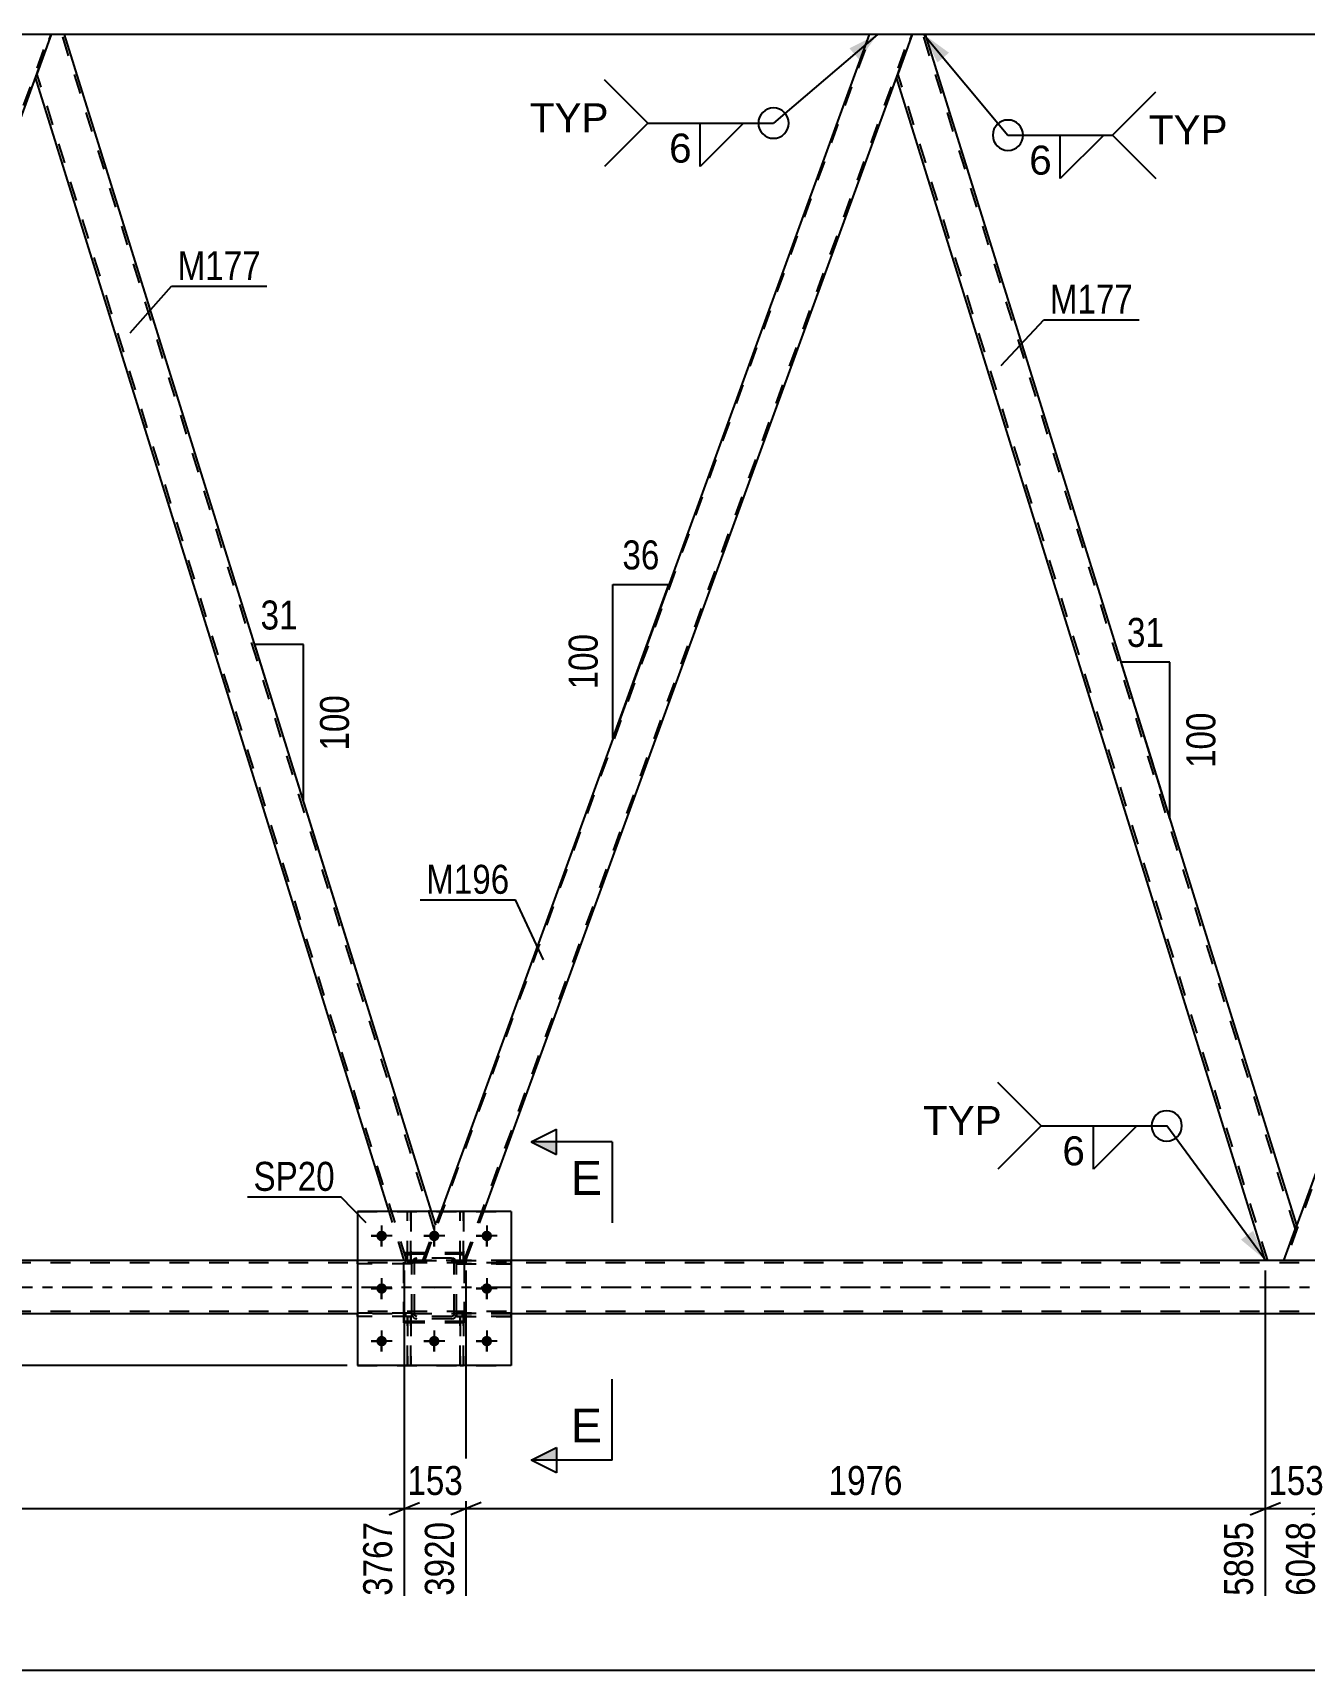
# Model space of a CAD drawing. Header units: millimetres. Extents: x 0 to 841, y 0 to 594.
# Drawn here: x 131 to 256.7, y 292.4 to 454.3 of the extents above; entities that cross this region are included whole.
import ezdxf

# ---------------------------------------------------------------- set-up
doc = ezdxf.new("R2010")
doc.units = ezdxf.units.MM
doc.linetypes.add('DXK_LINE_DOT2', pattern=[3.9198, 1.9599, -1.9599])
doc.linetypes.add('DXK_LINE_DOT3', pattern=[5.9187, 2.979, -0.9799, 0.9799, -0.9799])
doc.styles.add('Arial', font='ARIAL.TTF', dxfattribs={"height": 0.2})
doc.styles.add('Arial Narrow', font='ARIALN.TTF', dxfattribs={"height": 0.2})

# ---------------------------------------------------------------- blocks, each defined once
blk = doc.blocks.new('Part-814553119-3948 - 3729')
at = {"color": 7, "linetype": 'DXK_LINE_DOT2'}
for p, q in [((168.48, 327.7), (163.08, 327.7)), ((163.08, 327.38), (163.08, 327.7)), ((168.48, 327.38), (163.08, 327.38)), ((167.88, 327.38), (167.88, 327.7)), ((168.48, 327.7), (168.48, 327.38))]:
    blk.add_line(p, q, dxfattribs=at)
blk = doc.blocks.new('Part-814553119-4118 - 3729')
at = {"color": 2, "linetype": 'Continuous'}
for p, q in [((163.08, 332.92), (62.88, 332.92)), ((333.35, 332.92), (178.28, 332.92)), ((163.08, 327.64), (62.88, 327.64)), ((333.35, 327.64), (178.28, 327.64))]:
    blk.add_line(p, q, dxfattribs=at)
at = {"color": 7, "linetype": 'DXK_LINE_DOT2'}
for p, q in [((738.35, 332.68), (62.88, 332.68)), ((178.28, 332.92), (163.08, 332.92)), ((738.35, 327.88), (62.88, 327.88)), ((178.28, 327.64), (163.08, 327.64))]:
    blk.add_line(p, q, dxfattribs=at)
at = {"color": 7, "linetype": 'DXK_LINE_DOT3'}
blk.add_line((62.88, 330.28), (738.35, 330.28), dxfattribs=at)
blk = doc.blocks.new('Part-814553119-3914 - 3729')
at = {"color": 7, "linetype": 'DXK_LINE_DOT2'}
for p, q in [((172.88, 327.38), (172.88, 327.7)), ((172.88, 327.7), (178.28, 327.7)), ((178.28, 327.38), (172.88, 327.38)), ((173.48, 327.38), (173.48, 327.7)), ((178.28, 327.7), (178.28, 327.38))]:
    blk.add_line(p, q, dxfattribs=at)
blk = doc.blocks.new('Part-814553119-3931 - 3729')
at = {"color": 7, "linetype": 'DXK_LINE_DOT2'}
for p, q in [((168.48, 332.66), (168.52, 332.85)), ((168.52, 332.85), (168.48, 332.66)), ((168.48, 327.62), (168.48, 332.66)), ((168.72, 332.66), (168.74, 332.75)), ((168.72, 327.62), (168.72, 332.66)), ((168.74, 332.75), (168.79, 332.83)), ((168.78, 333.11), (168.96, 333.14)), ((168.96, 333.14), (168.78, 333.11)), ((168.79, 332.83), (168.87, 332.88)), ((168.87, 332.88), (168.96, 332.9)), ((172.4, 333.14), (168.96, 333.14)), ((168.96, 332.9), (172.4, 332.9)), ((172.4, 333.14), (172.59, 333.11)), ((172.59, 333.11), (172.4, 333.14)), ((172.4, 332.9), (172.49, 332.88)), ((172.49, 332.88), (172.57, 332.83)), ((172.57, 332.83), (172.62, 332.75)), ((172.62, 332.75), (172.64, 332.66)), ((172.64, 327.62), (172.64, 332.66)), ((172.85, 332.85), (172.88, 332.66)), ((172.88, 332.66), (172.85, 332.85)), ((172.88, 327.62), (172.88, 332.66)), ((168.52, 327.44), (168.48, 327.62)), ((168.48, 327.62), (168.52, 327.44)), ((168.74, 327.53), (168.72, 327.62)), ((168.79, 327.45), (168.74, 327.53)), ((168.96, 327.14), (168.78, 327.18)), ((168.78, 327.18), (168.96, 327.14)), ((168.87, 327.4), (168.79, 327.45)), ((168.96, 327.38), (168.87, 327.4)), ((172.4, 327.38), (168.96, 327.38)), ((172.4, 327.14), (168.96, 327.14)), ((172.49, 327.4), (172.4, 327.38)), ((172.59, 327.18), (172.4, 327.14)), ((172.4, 327.14), (172.59, 327.18)), ((172.57, 327.45), (172.49, 327.4)), ((172.62, 327.53), (172.57, 327.45)), ((172.64, 327.62), (172.62, 327.53)), ((172.88, 327.62), (172.85, 327.44)), ((172.85, 327.44), (172.88, 327.62))]:
    blk.add_line(p, q, dxfattribs=at)
at = {"color": 7, "linetype": 'DXK_LINE_DOT3'}
blk.add_line((170.68, 330.14), (170.68, 330.14), dxfattribs=at)
at = {"color": 7, "linetype": 'DXK_LINE_DOT2'}
for centre, start, end in [((168.96, 332.66), 112.5, 157.5), ((168.96, 332.66), 112.5, 157.5), ((172.4, 332.66), 22.5, 67.5), ((172.4, 332.66), 22.5, 67.5), ((168.96, 327.62), 202.5, 247.5), ((168.96, 327.62), 202.5, 247.5), ((172.4, 327.62), 292.5, 337.5), ((172.4, 327.62), 292.5, 337.5)]:
    blk.add_arc(centre, 0.48, start, end, dxfattribs=at)
blk = doc.blocks.new('Part-814553119-3932 - 3729')
at = {"color": 7, "linetype": 'DXK_LINE_DOT2'}
for p, q in [((173.68, 333.54), (167.68, 333.54)), ((167.68, 326.74), (167.68, 333.54)), ((173.68, 326.74), (173.68, 333.54)), ((173.68, 326.74), (167.68, 326.74))]:
    blk.add_line(p, q, dxfattribs=at)
blk = doc.blocks.new('Part-814553119-3933 - 3729')
at = {"color": 7, "linetype": 'DXK_LINE_DOT2'}
for p, q in [((172.88, 332.58), (172.88, 332.9)), ((172.88, 332.9), (178.28, 332.9)), ((178.28, 332.58), (172.88, 332.58)), ((173.48, 332.58), (173.48, 332.9)), ((178.28, 332.9), (178.28, 332.58))]:
    blk.add_line(p, q, dxfattribs=at)
blk = doc.blocks.new('Part-814553119-3947 - 3729')
at = {"color": 7, "linetype": 'DXK_LINE_DOT2'}
for p, q in [((168.48, 332.9), (163.08, 332.9)), ((163.08, 332.58), (163.08, 332.9)), ((168.48, 332.58), (163.08, 332.58)), ((167.88, 332.58), (167.88, 332.9)), ((168.48, 332.9), (168.48, 332.58))]:
    blk.add_line(p, q, dxfattribs=at)
blk = doc.blocks.new('Bolt-814553119-3953 - 3729')
at = {"linetype": 'Continuous'}
for points in [[(166, 335.34, -1), (164.96, 335.34, -1)], [(171.2, 335.34, -1), (170.16, 335.34, -1)], [(176.4, 335.34, -1), (175.36, 335.34, -1)], [(166, 330.14, -1), (164.96, 330.14, -1)], [(176.4, 330.14, -1), (175.36, 330.14, -1)], [(166, 324.94, -1), (164.96, 324.94, -1)], [(171.2, 324.94, -1), (170.16, 324.94, -1)], [(176.4, 324.94, -1), (175.36, 324.94, -1)]]:
    blk.add_hatch(color=1, dxfattribs=at).paths.add_polyline_path(points)
at = {"color": 1, "linetype": 'Continuous'}
for p, q in [((166.52, 335.34), (164.44, 335.34)), ((165.48, 336.38), (165.48, 334.3)), ((171.72, 335.34), (169.64, 335.34)), ((170.68, 336.38), (170.68, 334.3)), ((176.92, 335.34), (174.84, 335.34)), ((175.88, 336.38), (175.88, 334.3)), ((165.48, 331.18), (165.48, 329.1)), ((175.88, 331.18), (175.88, 329.1)), ((166.52, 330.14), (164.44, 330.14)), ((176.92, 330.14), (174.84, 330.14)), ((165.48, 325.98), (165.48, 323.9)), ((170.68, 325.98), (170.68, 323.9)), ((175.88, 325.98), (175.88, 323.9)), ((166.52, 324.94), (164.44, 324.94)), ((171.72, 324.94), (169.64, 324.94)), ((176.92, 324.94), (174.84, 324.94))]:
    blk.add_line(p, q, dxfattribs=at)
blk = doc.blocks.new('Bolt-814553119-3954 - 3729')
at = {"color": 1, "linetype": 'Continuous'}
for p, q in [((164.44, 335.34), (165.13, 335.34)), ((165.48, 336.38), (165.48, 335.69)), ((166.52, 335.34), (165.83, 335.34)), ((169.64, 335.34), (170.33, 335.34)), ((170.68, 336.38), (170.68, 335.69)), ((171.72, 335.34), (171.03, 335.34)), ((174.84, 335.34), (175.53, 335.34)), ((175.88, 336.38), (175.88, 335.69)), ((176.92, 335.34), (176.23, 335.34)), ((165.48, 334.3), (165.48, 335)), ((170.68, 334.3), (170.68, 335)), ((175.88, 334.3), (175.88, 335)), ((165.48, 331.18), (165.48, 330.49)), ((175.88, 331.18), (175.88, 330.49)), ((164.44, 330.14), (165.13, 330.14)), ((165.48, 329.1), (165.48, 329.8)), ((166.52, 330.14), (165.83, 330.14)), ((174.84, 330.14), (175.53, 330.14)), ((175.88, 329.1), (175.88, 329.8)), ((176.92, 330.14), (176.23, 330.14)), ((165.48, 325.98), (165.48, 325.29)), ((170.68, 325.98), (170.68, 325.29)), ((175.88, 325.98), (175.88, 325.29)), ((164.44, 324.94), (165.13, 324.94)), ((165.48, 323.9), (165.48, 324.6)), ((166.52, 324.94), (165.83, 324.94)), ((169.64, 324.94), (170.33, 324.94)), ((170.68, 323.9), (170.68, 324.6)), ((171.72, 324.94), (171.03, 324.94)), ((174.84, 324.94), (175.53, 324.94)), ((175.88, 323.9), (175.88, 324.6)), ((176.92, 324.94), (176.23, 324.94))]:
    blk.add_line(p, q, dxfattribs=at)
blk = doc.blocks.new('Part-814553119-3999 - 3729')
at = {"color": 2, "linetype": 'Continuous'}
for p, q in [((173.24, 337.74), (173.24, 337.74)), ((173.56, 337.74), (173.24, 337.74)), ((173.56, 337.74), (173.56, 337.74))]:
    blk.add_line(p, q, dxfattribs=at)
at = {"color": 7, "linetype": 'DXK_LINE_DOT2'}
for p, q in [((173.24, 332.9), (173.24, 337.74)), ((173.56, 332.9), (173.56, 337.74)), ((173.24, 333.5), (173.56, 333.5)), ((173.56, 332.9), (173.24, 332.9))]:
    blk.add_line(p, q, dxfattribs=at)
blk = doc.blocks.new('Part-814553119-4005 - 3729')
at = {"color": 7, "linetype": 'DXK_LINE_DOT2'}
for p, q in [((173.24, 332.9), (173.24, 337.74)), ((173.24, 337.74), (173.56, 337.74)), ((173.56, 337.74), (173.56, 332.9)), ((173.24, 333.5), (173.56, 333.5)), ((173.56, 332.9), (173.24, 332.9))]:
    blk.add_line(p, q, dxfattribs=at)
blk = doc.blocks.new('Part-814553119-4008 - 3729')
at = {"color": 7, "linetype": 'DXK_LINE_DOT2'}
for p, q in [((168.04, 322.54), (168.04, 327.38)), ((168.04, 327.38), (168.36, 327.38)), ((168.36, 327.38), (168.36, 322.54)), ((168.04, 326.78), (168.36, 326.78)), ((168.36, 322.54), (168.04, 322.54))]:
    blk.add_line(p, q, dxfattribs=at)
blk = doc.blocks.new('Part-814553119-4011 - 3729')
at = {"color": 7, "linetype": 'DXK_LINE_DOT2'}
for p, q in [((173.24, 322.54), (173.24, 327.38)), ((173.24, 327.38), (173.56, 327.38)), ((173.56, 327.38), (173.56, 322.54)), ((173.24, 326.78), (173.56, 326.78)), ((173.56, 322.54), (173.24, 322.54))]:
    blk.add_line(p, q, dxfattribs=at)
blk = doc.blocks.new('Part-814553119-4014 - 3729')
at = {"color": 7, "linetype": 'DXK_LINE_DOT2'}
for p, q in [((178.28, 327.7), (172.88, 327.7)), ((172.88, 327.7), (172.88, 327.38)), ((172.88, 327.38), (178.28, 327.38)), ((173.48, 327.38), (173.48, 327.7)), ((178.28, 327.38), (178.28, 327.7))]:
    blk.add_line(p, q, dxfattribs=at)
blk = doc.blocks.new('Part-814553119-4025 - 3729')
at = {"color": 7, "linetype": 'DXK_LINE_DOT2'}
for p, q in [((178.28, 332.9), (172.88, 332.9)), ((172.88, 332.9), (172.88, 332.58)), ((172.88, 332.58), (178.28, 332.58)), ((173.48, 332.58), (173.48, 332.9)), ((178.28, 332.58), (178.28, 332.9))]:
    blk.add_line(p, q, dxfattribs=at)
blk = doc.blocks.new('Part-814553119-4033 - 3729')
at = {"color": 2, "linetype": 'Continuous'}
for p, q in [((217.94, 454.14), (216.42, 449.94)), ((219.26, 454.14), (217.94, 454.14)), ((255.96, 336.39), (219.26, 454.14)), ((252.85, 332.92), (216.4, 449.89)), ((216.42, 449.94), (216.41, 449.94)), ((254.7, 332.92), (255.94, 336.34))]:
    blk.add_line(p, q, dxfattribs=at)
at = {"color": 7, "linetype": 'DXK_LINE_DOT2'}
for p, q in [((255.83, 336.02), (219.01, 454.14)), ((253.11, 332.92), (216.53, 450.26)), ((216.42, 449.94), (216.4, 449.89)), ((255.94, 336.34), (255.96, 336.39)), ((254.7, 332.92), (252.85, 332.92))]:
    blk.add_line(p, q, dxfattribs=at)
blk = doc.blocks.new('Part-814553119-4038 - 3729')
at = {"color": 7, "linetype": 'DXK_LINE_DOT2'}
for p, q in [((298.99, 454.14), (254.87, 332.92)), ((302.91, 454.14), (258.79, 332.92)), ((303.08, 454.14), (301.55, 449.94)), ((255.94, 336.34), (254.7, 332.92)), ((258.96, 332.92), (254.7, 332.92))]:
    blk.add_line(p, q, dxfattribs=at)
at = {"color": 2, "linetype": 'Continuous'}
for p, q in [((298.82, 454.14), (255.94, 336.34)), ((303.08, 454.14), (298.82, 454.14)), ((301.55, 449.94), (258.96, 332.92))]:
    blk.add_line(p, q, dxfattribs=at)
blk = doc.blocks.new('Part-814553119-4048 - 3729')
at = {"color": 7, "linetype": 'DXK_LINE_DOT2'}
for p, q in [((134.13, 454.14), (128.55, 454.14)), ((728.75, 454.14), (213.69, 454.14)), ((219.26, 454.14), (213.69, 454.14))]:
    blk.add_line(p, q, dxfattribs=at)
at = {"color": 2, "linetype": 'Continuous'}
for p, q in [((213.69, 454.14), (134.13, 454.14)), ((298.82, 454.14), (219.26, 454.14))]:
    blk.add_line(p, q, dxfattribs=at)
blk = doc.blocks.new('Part-814553119-4060 - 3729')
at = {"color": 7, "linetype": 'DXK_LINE_DOT2'}
for p, q in [((168.36, 327.38), (168.04, 327.38)), ((168.04, 327.38), (168.04, 322.54)), ((168.36, 322.54), (168.36, 327.38)), ((168.04, 326.78), (168.36, 326.78)), ((168.04, 322.54), (168.36, 322.54))]:
    blk.add_line(p, q, dxfattribs=at)
blk = doc.blocks.new('Part-814553119-4061 - 3729')
at = {"color": 7, "linetype": 'DXK_LINE_DOT2'}
for p, q in [((173.56, 327.38), (173.24, 327.38)), ((173.24, 327.38), (173.24, 322.54)), ((173.56, 322.54), (173.56, 327.38)), ((173.24, 326.78), (173.56, 326.78)), ((173.24, 322.54), (173.56, 322.54))]:
    blk.add_line(p, q, dxfattribs=at)
blk = doc.blocks.new('Part-814553119-4071 - 3729')
at = {"color": 7, "linetype": 'DXK_LINE_DOT2'}
for p, q in [((163.08, 337.74), (178.28, 337.74)), ((163.08, 337.74), (163.08, 322.54)), ((178.28, 337.74), (178.28, 322.54)), ((163.08, 322.54), (178.28, 322.54))]:
    blk.add_line(p, q, dxfattribs=at)
blk = doc.blocks.new('Part-814553119-4153 - 3729')
at = {"color": 2, "linetype": 'Continuous'}
for p, q in [((128.55, 454.14), (84.43, 332.92)), ((132.81, 454.14), (128.55, 454.14)), ((88.69, 332.92), (131.28, 449.94))]:
    blk.add_line(p, q, dxfattribs=at)
at = {"color": 7, "linetype": 'DXK_LINE_DOT2'}
for p, q in [((84.6, 332.92), (128.72, 454.14)), ((88.52, 332.92), (132.64, 454.14)), ((131.28, 449.94), (132.81, 454.14)), ((84.43, 332.92), (88.69, 332.92))]:
    blk.add_line(p, q, dxfattribs=at)
blk = doc.blocks.new('Part-814553119-4079 - 3729')
at = {"color": 7, "linetype": 'DXK_LINE_DOT2'}
for p, q in [((168.48, 332.9), (163.08, 332.9)), ((163.08, 332.9), (163.08, 332.58)), ((168.48, 332.58), (163.08, 332.58)), ((167.88, 332.58), (167.88, 332.9)), ((168.48, 332.58), (168.48, 332.9))]:
    blk.add_line(p, q, dxfattribs=at)
blk = doc.blocks.new('Part-814553119-4082 - 3729')
at = {"color": 7, "linetype": 'DXK_LINE_DOT2'}
for p, q in [((168.48, 327.7), (163.08, 327.7)), ((163.08, 327.7), (163.08, 327.38)), ((168.48, 327.38), (163.08, 327.38)), ((167.88, 327.38), (167.88, 327.7)), ((168.48, 327.38), (168.48, 327.7))]:
    blk.add_line(p, q, dxfattribs=at)
blk = doc.blocks.new('Part-814553119-4087 - 3729')
at = {"color": 2, "linetype": 'Continuous'}
for p, q in [((178.28, 337.74), (163.08, 337.74)), ((163.08, 337.74), (163.08, 322.54)), ((178.28, 337.74), (178.28, 322.54)), ((178.28, 322.54), (163.08, 322.54))]:
    blk.add_line(p, q, dxfattribs=at)
blk = doc.blocks.new('Part-814553119-4090 - 3729')
at = {"color": 7, "linetype": 'DXK_LINE_DOT2'}
for p, q in [((168.04, 332.9), (168.04, 337.74)), ((168.04, 337.74), (168.36, 337.74)), ((168.36, 337.74), (168.36, 332.9)), ((168.04, 333.5), (168.36, 333.5)), ((168.36, 332.9), (168.04, 332.9))]:
    blk.add_line(p, q, dxfattribs=at)
blk = doc.blocks.new('Part-814553119-4095 - 3729')
at = {"color": 7, "linetype": 'DXK_LINE_DOT2'}
for p, q in [((169.74, 332.92), (213.86, 454.14)), ((173.65, 332.92), (217.77, 454.14)), ((216.41, 449.94), (217.94, 454.14)), ((169.57, 332.92), (171.32, 337.74)), ((173.82, 332.92), (175.58, 337.74)), ((173.82, 332.92), (169.57, 332.92))]:
    blk.add_line(p, q, dxfattribs=at)
at = {"color": 2, "linetype": 'Continuous'}
for p, q in [((213.69, 454.14), (171.32, 337.74)), ((217.94, 454.14), (213.69, 454.14)), ((175.58, 337.74), (216.41, 449.94))]:
    blk.add_line(p, q, dxfattribs=at)
blk = doc.blocks.new('Part-814553119-4112 - 3729')
at = {"color": 2, "linetype": 'Continuous'}
for p, q in [((168.04, 337.74), (168.04, 337.74)), ((168.36, 337.74), (168.04, 337.74)), ((168.36, 337.74), (168.36, 337.74))]:
    blk.add_line(p, q, dxfattribs=at)
at = {"color": 7, "linetype": 'DXK_LINE_DOT2'}
for p, q in [((168.04, 332.9), (168.04, 337.74)), ((168.36, 332.9), (168.36, 337.74)), ((168.04, 333.5), (168.36, 333.5)), ((168.36, 332.9), (168.04, 332.9))]:
    blk.add_line(p, q, dxfattribs=at)
blk = doc.blocks.new('Part-814553119-4148 - 3729')
at = {"color": 2, "linetype": 'Continuous'}
for p, q in [((132.81, 454.14), (131.28, 449.94)), ((134.13, 454.14), (132.81, 454.14)), ((170.41, 337.74), (134.13, 454.14)), ((166.22, 337.74), (131.26, 449.89)), ((131.28, 449.94), (131.28, 449.94))]:
    blk.add_line(p, q, dxfattribs=at)
at = {"color": 7, "linetype": 'DXK_LINE_DOT2'}
for p, q in [((170.69, 336.02), (133.87, 454.14)), ((167.97, 332.92), (131.4, 450.26)), ((131.28, 449.94), (131.26, 449.89)), ((167.72, 332.92), (166.22, 337.74)), ((170.83, 336.39), (170.41, 337.74)), ((169.57, 332.92), (170.83, 336.39)), ((167.72, 332.92), (169.57, 332.92))]:
    blk.add_line(p, q, dxfattribs=at)
blk = doc.blocks.new('Part-814553119-4163 - 3729')
at = {"color": 7, "linetype": 'DXK_LINE_DOT2'}
for p, q in [((173.68, 333.68), (167.68, 333.68)), ((167.68, 326.88), (167.68, 333.68)), ((173.68, 326.88), (173.68, 333.68)), ((173.68, 326.88), (167.68, 326.88))]:
    blk.add_line(p, q, dxfattribs=at)
blk = doc.blocks.new('Part-814553119-4164 - 3729')
at = {"color": 7, "linetype": 'DXK_LINE_DOT2'}
for p, q in [((168.48, 332.66), (168.52, 332.85)), ((168.52, 332.85), (168.48, 332.66)), ((168.48, 327.62), (168.48, 332.66)), ((168.72, 332.66), (168.74, 332.75)), ((168.72, 327.62), (168.72, 332.66)), ((168.74, 332.75), (168.79, 332.83)), ((168.78, 333.11), (168.96, 333.14)), ((168.96, 333.14), (168.78, 333.11)), ((168.79, 332.83), (168.87, 332.88)), ((168.87, 332.88), (168.96, 332.9)), ((172.4, 333.14), (168.96, 333.14)), ((168.96, 332.9), (172.4, 332.9)), ((172.4, 333.14), (172.59, 333.11)), ((172.59, 333.11), (172.4, 333.14)), ((172.4, 332.9), (172.49, 332.88)), ((172.49, 332.88), (172.57, 332.83)), ((172.57, 332.83), (172.62, 332.75)), ((172.62, 332.75), (172.64, 332.66)), ((172.64, 327.62), (172.64, 332.66)), ((172.85, 332.85), (172.88, 332.66)), ((172.88, 332.66), (172.85, 332.85)), ((172.88, 327.62), (172.88, 332.66)), ((168.52, 327.44), (168.48, 327.62)), ((168.48, 327.62), (168.52, 327.44)), ((168.74, 327.53), (168.72, 327.62)), ((168.79, 327.45), (168.74, 327.53)), ((168.96, 327.14), (168.78, 327.18)), ((168.78, 327.18), (168.96, 327.14)), ((168.87, 327.4), (168.79, 327.45)), ((168.96, 327.38), (168.87, 327.4)), ((172.4, 327.38), (168.96, 327.38)), ((172.4, 327.14), (168.96, 327.14)), ((172.49, 327.4), (172.4, 327.38)), ((172.59, 327.18), (172.4, 327.14)), ((172.4, 327.14), (172.59, 327.18)), ((172.57, 327.45), (172.49, 327.4)), ((172.62, 327.53), (172.57, 327.45)), ((172.64, 327.62), (172.62, 327.53)), ((172.88, 327.62), (172.85, 327.44)), ((172.85, 327.44), (172.88, 327.62))]:
    blk.add_line(p, q, dxfattribs=at)
at = {"color": 7, "linetype": 'DXK_LINE_DOT3'}
blk.add_line((170.68, 330.14), (170.68, 330.14), dxfattribs=at)
at = {"color": 7, "linetype": 'DXK_LINE_DOT2'}
for centre, start, end in [((168.96, 332.66), 112.5, 157.5), ((168.96, 332.66), 112.5, 157.5), ((172.4, 332.66), 22.5, 67.5), ((172.4, 332.66), 22.5, 67.5), ((168.96, 327.62), 202.5, 247.5), ((168.96, 327.62), 202.5, 247.5), ((172.4, 327.62), 292.5, 337.5), ((172.4, 327.62), 292.5, 337.5)]:
    blk.add_arc(centre, 0.48, start, end, dxfattribs=at)
blk = doc.blocks.new('StraightDimension-814553119-4896 - 3729')
at = {"color": 7, "linetype": 'Continuous'}
for p, q in [((26.37, 465.51), (25.17, 468.51)), ((75.92, 467.01), (22.92, 467.01)), ((25.77, 322.54), (25.77, 467.01)), ((25.17, 324.04), (26.37, 321.04)), ((162.08, 322.54), (22.92, 322.54))]:
    blk.add_line(p, q, dxfattribs=at)
at = {"color": 0}
blk.add_wipeout([(25.02, 399.03), (20.82, 399.03), (20.82, 390.52), (25.02, 390.52)], dxfattribs=at)
at = {"color": 3, "style": 'Arial Narrow'}
blk.add_text('3612', height=2.863, rotation=90.0002, dxfattribs=at).set_placement((24.42, 391.12))
blk = doc.blocks.new('AngleDimension-814553119-4471 - 3729')
at = {"color": 7, "linetype": 'Continuous'}
for p, q in [((157.75, 393.8), (152.93, 393.8)), ((157.75, 378.34), (152.93, 393.8)), ((157.75, 378.34), (157.75, 393.8)), ((163.92, 358.55), (157.75, 378.34))]:
    blk.add_line(p, q, dxfattribs=at)
at = {"color": 0}
for points in [[(157.77, 394.7), (157.77, 398.9), (152.91, 398.9), (152.91, 394.7)], [(162.85, 389.41), (158.65, 389.41), (158.65, 382.73), (162.85, 382.73)]]:
    blk.add_wipeout(points, dxfattribs=at)
at = {"color": 3, "style": 'Arial Narrow'}
blk.add_text('31', height=2.863, dxfattribs=at).set_placement((153.51, 395.3))
blk.add_text('100', height=2.863, rotation=90.0002, dxfattribs=at).set_placement((162.25, 383.33))
blk = doc.blocks.new('StraightDimension-814553119-4482 - 3729')
at = {"color": 7, "linetype": 'Continuous'}
blk.add_line((52.02, 292.4), (790.08, 292.4), dxfattribs=at)
blk = doc.blocks.new('AngleDimension-814553119-5119 - 3729')
at = {"color": 7, "linetype": 'Continuous'}
for p, q in [((188.34, 399.74), (193.88, 399.74)), ((188.34, 384.51), (193.88, 399.74)), ((188.34, 384.51), (188.34, 399.74)), ((190.36, 390.06), (193.88, 399.74))]:
    blk.add_line(p, q, dxfattribs=at)
at = {"color": 0}
for points in [[(193.54, 400.64), (193.54, 404.84), (188.69, 404.84), (188.69, 400.64)], [(187.44, 395.47), (183.24, 395.47), (183.24, 388.78), (187.44, 388.78)]]:
    blk.add_wipeout(points, dxfattribs=at)
at = {"color": 3, "style": 'Arial Narrow'}
blk.add_text('36', height=2.863, dxfattribs=at).set_placement((189.29, 401.24))
blk.add_text('100', height=2.863, rotation=90.0002, dxfattribs=at).set_placement((186.84, 389.38))
blk = doc.blocks.new('AngleDimension-814553119-5133 - 3729')
at = {"color": 7, "linetype": 'Continuous'}
for p, q in [((241.76, 381.97), (238.6, 392.08)), ((243.42, 392.08), (238.6, 392.08)), ((243.42, 376.62), (238.6, 392.08)), ((243.42, 376.62), (243.42, 392.08))]:
    blk.add_line(p, q, dxfattribs=at)
at = {"color": 0}
for points in [[(243.44, 392.98), (243.44, 397.18), (238.58, 397.18), (238.58, 392.98)], [(248.52, 387.69), (244.32, 387.69), (244.32, 381.01), (248.52, 381.01)]]:
    blk.add_wipeout(points, dxfattribs=at)
at = {"color": 3, "style": 'Arial Narrow'}
blk.add_text('31', height=2.863, dxfattribs=at).set_placement((239.18, 393.58))
blk.add_text('100', height=2.863, rotation=90.0002, dxfattribs=at).set_placement((247.92, 381.61))
blk = doc.blocks.new('StraightDimension-814553119-11125 - 3729')
at = {"color": 7, "linetype": 'Continuous'}
for p, q in [((252.85, 331.92), (252.85, 299.76)), ((258.96, 331.92), (258.96, 299.76)), ((251.35, 307.78), (254.35, 308.98)), ((252.85, 308.38), (258.96, 308.38)), ((260.46, 308.98), (257.46, 307.78))]:
    blk.add_line(p, q, dxfattribs=at)
at = {"color": 0}
blk.add_wipeout([(259.25, 309.13), (259.25, 313.33), (252.56, 313.33), (252.56, 309.13)], dxfattribs=at)
at = {"color": 0, "linetype": 'Continuous'}
blk.add_wipeout([(258.36, 307.68), (254.16, 307.68), (254.16, 299.16), (258.36, 299.16)], dxfattribs=at)
at = {"color": 3, "style": 'Arial Narrow'}
blk.add_text('153', height=2.863, dxfattribs=at).set_placement((253.16, 309.73))
at = {"color": 3, "linetype": 'Continuous', "style": 'Arial Narrow'}
blk.add_text('6048', height=2.863, rotation=90.0002, dxfattribs=at).set_placement((257.76, 299.76))
blk = doc.blocks.new('StraightDimension-814553119-11126 - 3729')
at = {"color": 7, "linetype": 'Continuous'}
for p, q in [((173.82, 331.92), (173.82, 299.76)), ((252.85, 331.92), (252.85, 299.76)), ((175.32, 308.98), (172.32, 307.78)), ((173.82, 308.38), (252.85, 308.38)), ((251.35, 307.78), (254.35, 308.98))]:
    blk.add_line(p, q, dxfattribs=at)
at = {"color": 0}
blk.add_wipeout([(217.59, 309.13), (217.59, 313.33), (209.08, 313.33), (209.08, 309.13)], dxfattribs=at)
at = {"color": 0, "linetype": 'Continuous'}
blk.add_wipeout([(252.25, 307.68), (248.05, 307.68), (248.05, 299.16), (252.25, 299.16)], dxfattribs=at)
at = {"color": 3, "style": 'Arial Narrow'}
blk.add_text('1976', height=2.863, dxfattribs=at).set_placement((209.68, 309.73))
at = {"color": 3, "linetype": 'Continuous', "style": 'Arial Narrow'}
blk.add_text('5895', height=2.863, rotation=90.0002, dxfattribs=at).set_placement((251.65, 299.76))
blk = doc.blocks.new('StraightDimension-814553119-11127 - 3729')
at = {"color": 7, "linetype": 'Continuous'}
for p, q in [((167.72, 331.92), (167.72, 299.76)), ((173.82, 331.92), (173.82, 299.76)), ((166.22, 307.78), (169.22, 308.98)), ((167.72, 308.38), (173.82, 308.38)), ((175.32, 308.98), (172.32, 307.78))]:
    blk.add_line(p, q, dxfattribs=at)
at = {"color": 0}
blk.add_wipeout([(174.11, 309.13), (174.11, 313.33), (167.43, 313.33), (167.43, 309.13)], dxfattribs=at)
at = {"color": 0, "linetype": 'Continuous'}
blk.add_wipeout([(173.22, 307.68), (169.02, 307.68), (169.02, 299.16), (173.22, 299.16)], dxfattribs=at)
at = {"color": 3, "style": 'Arial Narrow'}
blk.add_text('153', height=2.863, dxfattribs=at).set_placement((168.03, 309.73))
at = {"color": 3, "linetype": 'Continuous', "style": 'Arial Narrow'}
blk.add_text('3920', height=2.863, rotation=90.0002, dxfattribs=at).set_placement((172.62, 299.76))
blk = doc.blocks.new('StraightDimension-814553119-11128 - 3729')
at = {"color": 7, "linetype": 'Continuous'}
for p, q in [((84.43, 331.92), (84.43, 299.76)), ((167.72, 331.92), (167.72, 299.76)), ((85.93, 308.98), (82.93, 307.78)), ((84.43, 308.38), (167.72, 308.38)), ((166.22, 307.78), (169.22, 308.98))]:
    blk.add_line(p, q, dxfattribs=at)
at = {"color": 0}
blk.add_wipeout([(130.33, 309.13), (130.33, 313.33), (121.82, 313.33), (121.82, 309.13)], dxfattribs=at)
at = {"color": 0, "linetype": 'Continuous'}
blk.add_wipeout([(167.12, 307.68), (162.92, 307.68), (162.92, 299.16), (167.12, 299.16)], dxfattribs=at)
at = {"color": 3, "style": 'Arial Narrow'}
blk.add_text('2082', height=2.863, dxfattribs=at).set_placement((122.42, 309.73))
at = {"color": 3, "linetype": 'Continuous', "style": 'Arial Narrow'}
blk.add_text('3767', height=2.863, rotation=90.0002, dxfattribs=at).set_placement((166.52, 299.76))
blk = doc.blocks.new('Mark-814553119-4029 - 3729')
at = {"color": 0}
blk.add_wipeout([(239.77, 426.53), (239.77, 429.53), (231.55, 429.53), (231.55, 426.53)], dxfattribs=at)
blk.add_wipeout([(239.77, 426.53), (239.77, 429.53), (231.55, 429.53), (231.55, 426.53)], dxfattribs=at)
at = {"color": 30, "linetype": 'Continuous'}
for p, q in [((226.75, 421.41), (230.95, 425.93)), ((230.95, 425.93), (240.37, 425.93))]:
    blk.add_line(p, q, dxfattribs=at)
at = {"color": 3, "style": 'Arial Narrow'}
blk.add_text('M177', height=2.863, dxfattribs=at).set_placement((231.55, 426.53))
blk = doc.blocks.new('SectionMark-814553119-5353 - 3729')
at = {"linetype": 'Continuous'}
for points in [[(182.78, 344.65), (182.78, 343.4), (180.28, 344.65)], [(182.78, 314.43), (182.78, 313.18), (180.28, 313.18)]]:
    blk.add_hatch(color=6, dxfattribs=at).paths.add_polyline_path(points)
at = {"color": 6, "linetype": 'Continuous'}
for p, q in [((180.28, 344.65), (182.78, 345.9)), ((182.78, 343.4), (182.78, 345.9)), ((188.28, 344.65), (180.28, 344.65)), ((180.28, 344.65), (182.78, 343.4)), ((188.28, 344.65), (188.28, 336.65)), ((188.28, 313.18), (188.28, 321.18)), ((180.28, 313.18), (182.78, 314.43)), ((182.78, 314.43), (182.78, 311.93)), ((188.28, 313.18), (180.28, 313.18)), ((182.78, 311.93), (180.28, 313.18))]:
    blk.add_line(p, q, dxfattribs=at)
at = {"color": 0, "linetype": 'Continuous'}
for points in [[(187.28, 339.4), (187.28, 342.9), (184.17, 342.9), (184.17, 339.4)], [(187.28, 314.93), (187.28, 318.43), (184.17, 318.43), (184.17, 314.93)]]:
    blk.add_wipeout(points, dxfattribs=at)
at = {"color": 3, "linetype": 'Continuous', "style": 'Arial'}
for p in [(184.17, 339.4), (184.17, 314.93)]:
    blk.add_text('E', height=3.34, dxfattribs=at).set_placement(p)
blk = doc.blocks.new('Mark-814553119-4083 - 3729')
at = {"color": 0}
blk.add_wipeout([(160.85, 339.8), (160.85, 342.8), (152.81, 342.8), (152.81, 339.8)], dxfattribs=at)
blk.add_wipeout([(160.85, 339.8), (160.85, 342.8), (152.81, 342.8), (152.81, 339.8)], dxfattribs=at)
at = {"color": 30, "linetype": 'Continuous'}
for p in [(152.21, 339.2), (163.96, 336.62)]:
    blk.add_line(p, (161.45, 339.2), dxfattribs=at)
at = {"color": 3, "style": 'Arial Narrow'}
blk.add_text('SP20', height=2.863, dxfattribs=at).set_placement((152.81, 339.8))
blk = doc.blocks.new('Mark-814553119-4091 - 3729')
at = {"color": 0}
blk.add_wipeout([(178.11, 369.17), (178.11, 372.17), (169.89, 372.17), (169.89, 369.17)], dxfattribs=at)
blk.add_wipeout([(178.11, 369.17), (178.11, 372.17), (169.89, 372.17), (169.89, 369.17)], dxfattribs=at)
at = {"color": 30, "linetype": 'Continuous'}
for p in [(169.29, 368.57), (181.47, 362.65)]:
    blk.add_line(p, (178.71, 368.57), dxfattribs=at)
at = {"color": 3, "style": 'Arial Narrow'}
blk.add_text('M196', height=2.863, dxfattribs=at).set_placement((169.89, 369.17))
blk = doc.blocks.new('Mark-814553119-4144 - 3729')
at = {"color": 0}
blk.add_wipeout([(153.53, 429.84), (153.53, 432.84), (145.31, 432.84), (145.31, 429.84)], dxfattribs=at)
blk.add_wipeout([(153.53, 429.84), (153.53, 432.84), (145.31, 432.84), (145.31, 429.84)], dxfattribs=at)
at = {"color": 30, "linetype": 'Continuous'}
for p, q in [((140.62, 424.63), (144.71, 429.24)), ((144.71, 429.24), (154.13, 429.24))]:
    blk.add_line(p, q, dxfattribs=at)
at = {"color": 3, "style": 'Arial Narrow'}
blk.add_text('M177', height=2.863, dxfattribs=at).set_placement((145.31, 429.84))
blk = doc.blocks.new('WeldMark-814553119-5359 - 3729')
at = {"linetype": 'Continuous'}
blk.add_hatch(color=30, dxfattribs=at).paths.add_polyline_path([(220.43, 451.36), (219.08, 454.14), (221.58, 452.32)])
at = {"color": 30, "linetype": 'Continuous'}
blk.add_line((219.08, 454.14), (227.41, 444.17), dxfattribs=at)
at = {"color": 3, "linetype": 'Continuous'}
for q in [(242.02, 448.46), (242.02, 439.89)]:
    blk.add_line((237.74, 444.17), q, dxfattribs=at)
blk.add_arc((227.41, 444.17), 1.5, 90, 270, dxfattribs=at)
at = {"color": 0}
blk.add_wipeout([(231.94, 440.07), (231.94, 443.47), (229.31, 443.47), (229.31, 440.07)], dxfattribs=at)
at = {"color": 30, "linetype": 'Continuous'}
blk.add_line((227.41, 444.17), (237.74, 444.17), dxfattribs=at)
at = {"color": 3, "linetype": 'Continuous'}
for p, q in [((232.59, 444.17), (236.88, 444.17)), ((236.88, 444.17), (232.59, 439.89)), ((232.59, 439.89), (232.59, 444.17))]:
    blk.add_line(p, q, dxfattribs=at)
blk.add_arc((227.41, 444.17), 1.5, 270, 90, dxfattribs=at)
at = {"color": 3, "style": 'Arial'}
blk.add_text('6', height=2.87, dxfattribs=at).set_placement((229.51, 440.27))
at = {"color": 0, "linetype": 'Continuous'}
blk.add_wipeout([(249.11, 443.27), (249.11, 446.27), (241.34, 446.27), (241.34, 443.27)], dxfattribs=at)
blk.add_wipeout([(249.11, 443.27), (249.11, 446.27), (241.34, 446.27), (241.34, 443.27)], dxfattribs=at)
at = {"color": 3, "linetype": 'Continuous', "style": 'Arial'}
blk.add_text('TYP', height=2.865, dxfattribs=at).set_placement((241.34, 443.27))
blk = doc.blocks.new('WeldMark-814553119-5375 - 3729')
at = {"linetype": 'Continuous'}
blk.add_hatch(color=30, dxfattribs=at).paths.add_polyline_path([(211.74, 452.76), (214.51, 454.14), (212.72, 451.62)])
at = {"color": 30, "linetype": 'Continuous'}
blk.add_line((214.51, 454.14), (204.23, 445.36), dxfattribs=at)
at = {"color": 3, "linetype": 'Continuous'}
for q in [(187.52, 449.64), (187.52, 441.07)]:
    blk.add_line((191.8, 445.36), q, dxfattribs=at)
for start, end in [(90, 270), (270, 90)]:
    blk.add_arc((204.23, 445.36), 1.5, start, end, dxfattribs=at)
at = {"color": 0}
blk.add_wipeout([(196.33, 441.26), (196.33, 444.66), (193.7, 444.66), (193.7, 441.26)], dxfattribs=at)
at = {"color": 30, "linetype": 'Continuous'}
blk.add_line((191.8, 445.36), (204.23, 445.36), dxfattribs=at)
at = {"color": 3, "linetype": 'Continuous'}
for p, q in [((196.99, 445.36), (201.27, 445.36)), ((201.27, 445.36), (196.99, 441.07)), ((196.99, 441.07), (196.99, 445.36))]:
    blk.add_line(p, q, dxfattribs=at)
at = {"color": 3, "style": 'Arial'}
blk.add_text('6', height=2.87, dxfattribs=at).set_placement((193.9, 441.46))
at = {"color": 0, "linetype": 'Continuous'}
blk.add_wipeout([(187.9, 444.46), (187.9, 447.46), (180.13, 447.46), (180.13, 444.46)], dxfattribs=at)
blk.add_wipeout([(187.9, 444.46), (187.9, 447.46), (180.13, 447.46), (180.13, 444.46)], dxfattribs=at)
at = {"color": 3, "linetype": 'Continuous', "style": 'Arial'}
blk.add_text('TYP', height=2.865, dxfattribs=at).set_placement((180.13, 444.46))
blk = doc.blocks.new('WeldMark-814553119-5388 - 3729')
at = {"linetype": 'Continuous'}
blk.add_hatch(color=30, dxfattribs=at).paths.add_polyline_path([(251.66, 335.85), (252.83, 332.99), (250.45, 334.97)])
at = {"color": 3, "linetype": 'Continuous'}
for q in [(226.4, 350.51), (226.4, 341.94)]:
    blk.add_line((230.69, 346.22), q, dxfattribs=at)
at = {"color": 30, "linetype": 'Continuous'}
blk.add_line((252.83, 332.99), (243.11, 346.22), dxfattribs=at)
at = {"color": 3, "linetype": 'Continuous'}
for start, end in [(90, 270), (270, 90)]:
    blk.add_arc((243.11, 346.22), 1.5, start, end, dxfattribs=at)
at = {"color": 0}
blk.add_wipeout([(235.21, 342.12), (235.21, 345.52), (232.59, 345.52), (232.59, 342.12)], dxfattribs=at)
at = {"color": 30, "linetype": 'Continuous'}
blk.add_line((230.69, 346.22), (243.11, 346.22), dxfattribs=at)
at = {"color": 3, "linetype": 'Continuous'}
for p, q in [((235.87, 346.22), (240.15, 346.22)), ((240.15, 346.22), (235.87, 341.94)), ((235.87, 341.94), (235.87, 346.22))]:
    blk.add_line(p, q, dxfattribs=at)
at = {"color": 3, "style": 'Arial'}
blk.add_text('6', height=2.87, dxfattribs=at).set_placement((232.79, 342.32))
at = {"color": 0, "linetype": 'Continuous'}
blk.add_wipeout([(226.79, 345.32), (226.79, 348.32), (219.01, 348.32), (219.01, 345.32)], dxfattribs=at)
blk.add_wipeout([(226.79, 345.32), (226.79, 348.32), (219.01, 348.32), (219.01, 345.32)], dxfattribs=at)
at = {"color": 3, "linetype": 'Continuous', "style": 'Arial'}
blk.add_text('TYP', height=2.865, dxfattribs=at).set_placement((219.01, 345.32))

msp = doc.modelspace()

# ---------------------------------------------------------------- block references
for name in ['Part-814553119-4048 - 3729', 'Part-814553119-4153 - 3729', 'Part-814553119-4148 - 3729', 'Part-814553119-4095 - 3729', 'Part-814553119-4033 - 3729', 'Part-814553119-4038 - 3729', 'Part-814553119-4071 - 3729', 'Part-814553119-4087 - 3729', 'Part-814553119-4090 - 3729', 'Part-814553119-4112 - 3729', 'Part-814553119-3999 - 3729', 'Part-814553119-4005 - 3729', 'Bolt-814553119-3953 - 3729', 'Bolt-814553119-3954 - 3729', 'Part-814553119-4163 - 3729', 'Part-814553119-3932 - 3729', 'Part-814553119-4118 - 3729', 'Part-814553119-3947 - 3729', 'Part-814553119-4079 - 3729', 'Part-814553119-3931 - 3729', 'Part-814553119-4164 - 3729', 'Part-814553119-3933 - 3729', 'Part-814553119-4025 - 3729', 'Part-814553119-3948 - 3729', 'Part-814553119-4082 - 3729', 'Part-814553119-4008 - 3729', 'Part-814553119-4060 - 3729', 'Part-814553119-3914 - 3729', 'Part-814553119-4014 - 3729', 'Part-814553119-4011 - 3729', 'Part-814553119-4061 - 3729']:
    msp.add_blockref(name, (0, 0))

# ---------------------------------------------------------------- next in the draw order: block references
msp.add_blockref('StraightDimension-814553119-4896 - 3729', (0, 0))

# ---------------------------------------------------------------- next in the draw order: block references
msp.add_blockref('AngleDimension-814553119-4471 - 3729', (0, 0))

# ---------------------------------------------------------------- next in the draw order: block references
msp.add_blockref('StraightDimension-814553119-4482 - 3729', (0, 0))

# ---------------------------------------------------------------- next in the draw order: block references
for name in ['WeldMark-814553119-5375 - 3729', 'WeldMark-814553119-5359 - 3729', 'Mark-814553119-4144 - 3729', 'Mark-814553119-4029 - 3729', 'AngleDimension-814553119-5119 - 3729', 'AngleDimension-814553119-5133 - 3729', 'Mark-814553119-4091 - 3729', 'WeldMark-814553119-5388 - 3729', 'Mark-814553119-4083 - 3729', 'StraightDimension-814553119-11125 - 3729']:
    msp.add_blockref(name, (0, 0))

# ---------------------------------------------------------------- next in the draw order: block references
msp.add_blockref('StraightDimension-814553119-11126 - 3729', (0, 0))

# ---------------------------------------------------------------- next in the draw order: block references
for name in ['SectionMark-814553119-5353 - 3729', 'StraightDimension-814553119-11127 - 3729']:
    msp.add_blockref(name, (0, 0))

# ---------------------------------------------------------------- next in the draw order: block references
msp.add_blockref('StraightDimension-814553119-11128 - 3729', (0, 0))

doc.saveas('drawing.dxf')
